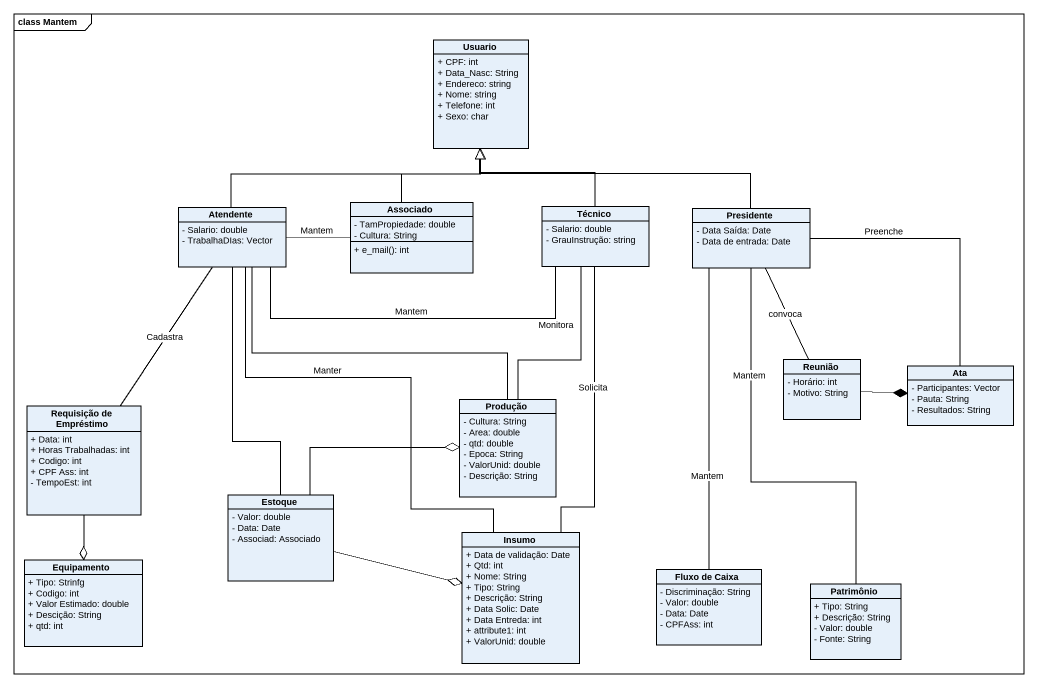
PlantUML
@startuml
mainframe class Mantem
hide circle
hide empty members
skinparam classAttributeIconSize 0
class Usuario {
  + CPF: int
  + Data_Nasc: String
  + Endereco: string
  + Nome: string
  + Telefone: int
  + Sexo: char
}
class Atendente {
  - Salario: double
  - TrabalhaDIas: Vector
}
class Associado {
  - TamPropiedade: double
  - Cultura: String
  + e_mail(): int
}
class Técnico {
  - Salario: double
  - GrauInstrução: string
}
class Presidente {
  - Data Saída: Date
  - Data de entrada: Date
}
class Reunião {
  - Horário: int
  - Motivo: String
}
class Ata {
  - Participantes: Vector
  - Pauta: String
  - Resultados: String
}
class "Requisição de Empréstimo" as Requisição_de_Empréstimo {
  + Data: int
  + Horas Trabalhadas: int
  + Codigo: int
  + CPF Ass: int
  - TempoEst: int
}
class Produção {
  - Cultura: String
  - Area: double
  - qtd: double
  - Epoca: String
  - ValorUnid: double
  - Descrição: String
}
class Estoque {
  - Valor: double
  - Data: Date
  - Associad: Associado
}
class Insumo {
  + Data de validação: Date
  + Qtd: int
  + Nome: String
  + Tipo: String
  + Descrição: String
  + Data Solic: Date
  + Data Entreda: int
  + attribute1: int
  + ValorUnid: double
}
class Equipamento {
  + Tipo: Strinfg
  + Codigo: int
  + Valor Estimado: double
  + Descição: String
  + qtd: int
}
class "Fluxo de Caixa" as Fluxo_de_Caixa {
  - Discriminação: String
  - Valor: double
  - Data: Date
  - CPFAss: int
}
class Patrimônio {
  + Tipo: String
  + Descrição: String
  - Valor: double
  - Fonte: String
}
Atendente -right-|> Usuario
Atendente -right- Associado : Mantem
Atendente -right- Técnico : Mantem
Atendente -- Requisição_de_Empréstimo : Cadastra
Atendente -- Produção
Atendente -- Estoque
Associado -up-|> Usuario
Técnico -up-|> Usuario
Técnico -- Produção : Monitora
Técnico -- Insumo : Solicita
Presidente -left-|> Usuario
Presidente -- Reunião : convoca
Presidente -- Ata : Preenche
Presidente -- Fluxo_de_Caixa : Mantem
Presidente -- Patrimônio : Mantem
Reunião -right-* Ata
Requisição_de_Empréstimo --o Equipamento
Estoque -right-o Produção
Estoque -right-o Insumo
Insumo -up- Atendente : Manter
@enduml
